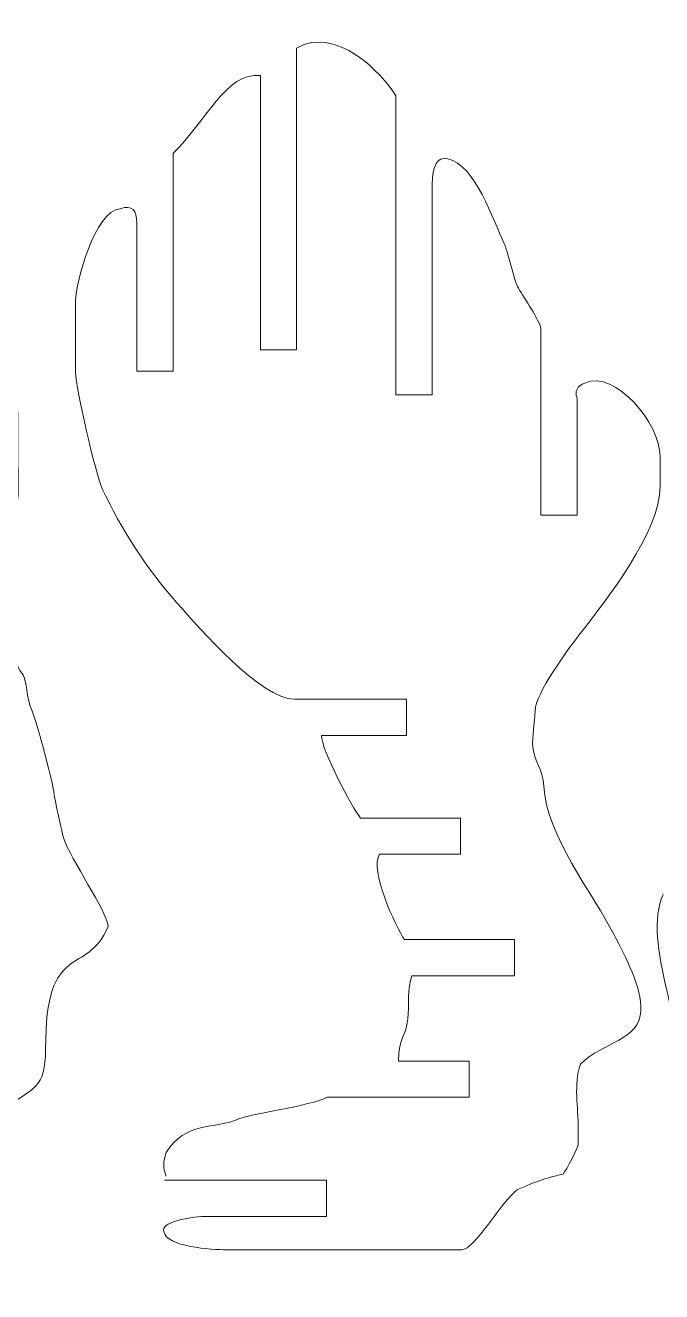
# Model space of a CAD drawing. Header units: inches. Extents: x -250 to 251, y -166 to 168.
# Drawn here: x -87 to -36.8, y 63.8 to 163.8 of the extents above; entities that cross this region are included whole.
import ezdxf

# ---------------------------------------------------------------- set-up
doc = ezdxf.new("R2010")
doc.units = ezdxf.units.IN
doc.header["$MEASUREMENT"] = 0
doc.layers.add('Layer 1', color=7, linetype='Continuous')

msp = doc.modelspace()

# ---------------------------------------------------------------- linework, layer by layer
at = {"layer": 'Layer 1', "color": 1, "lineweight": 9}
for points in [[(-65.58, 162.016), (-62.498, 163.806), (-58.849, 160.047), (-57.746, 158.243)], [(-75.334, 153.718), (-72.771, 156.124), (-71.132, 160.184), (-68.44, 159.837)], [(-53.66, 153.264), (-54.468, 153.44), (-54.876, 152.761), (-54.886, 151.228)], [(-42.85, 135.561), (-43.452, 135.316), (-43.653, 134.926), (-43.452, 134.391)], [(-60.531, 101.21), (-61.252, 102.124), (-63.624, 106.592), (-63.624, 107.738)], [(-57.071, 91.616), (-57.767, 92.592), (-59.867, 97.175), (-59.029, 98.351)], [(-44.552, 73.091), (-45.556, 72.902), (-46.755, 72.499), (-48.149, 71.882)], [(-76.051, 68.553), (-76.37, 69.255), (-74.173, 69.722), (-72.831, 69.756)]]:
    msp.add_open_spline(points, degree=3, dxfattribs=at)
for points, knots in [([(-65.58, 162.016), (-65.58, 162.016), (-65.58, 138.185), (-65.58, 138.185), (-65.58, 138.185), (-65.58, 138.185), (-68.44, 138.185), (-68.44, 138.185), (-68.44, 138.185), (-68.44, 138.185), (-68.44, 159.837), (-68.44, 159.837)], [0, 0, 0, 0, 0.333333, 0.333333, 0.333333, 0.333333, 0.666667, 0.666667, 0.666667, 0.666667, 1, 1, 1, 1]), ([(-54.886, 151.228), (-54.886, 151.228), (-54.886, 134.624), (-54.886, 134.624), (-54.886, 134.624), (-54.886, 134.624), (-57.746, 134.624), (-57.746, 134.624), (-57.746, 134.624), (-57.746, 134.624), (-57.746, 158.244), (-57.746, 158.244)], [0, 0, 0, 0, 0.333333, 0.333333, 0.333333, 0.333333, 0.666667, 0.666667, 0.666667, 0.666667, 1, 1, 1, 1]), ([(-75.334, 153.718), (-75.334, 153.718), (-75.334, 136.504), (-75.334, 136.504), (-75.334, 136.504), (-75.334, 136.504), (-78.194, 136.504), (-78.194, 136.504), (-78.194, 136.504), (-78.194, 136.504), (-78.194, 148.167), (-78.194, 148.167)], [0, 0, 0, 0, 0.333333, 0.333333, 0.333333, 0.333333, 0.666667, 0.666667, 0.666667, 0.666667, 1, 1, 1, 1]), ([(-53.66, 153.264), (-51.465, 152.801), (-50.092, 148.422), (-49.218, 146.625), (-49.218, 146.625), (-48.945, 146.065), (-48.455, 143.703), (-48.075, 143.051), (-48.075, 143.051), (-47.616, 142.262), (-46.406, 140.507), (-46.312, 139.863)], [0, 0, 0, 0, 0.333333, 0.333333, 0.333333, 0.333333, 0.666667, 0.666667, 0.666667, 0.666667, 1, 1, 1, 1]), ([(-65.752, 110.598), (-68.396, 110.588), (-73.199, 116.132), (-75.027, 118.199), (-75.027, 118.199), (-77.496, 120.991), (-79.408, 124.008), (-80.918, 127.22), (-80.918, 127.22), (-81.434, 128.318), (-83.024, 135.162), (-83.024, 136.412), (-83.024, 136.412), (-83.024, 136.412), (-83.024, 142.029), (-83.024, 142.029), (-83.024, 142.029), (-83.024, 143.537), (-81.515, 149.129), (-79.505, 149.327), (-79.505, 149.327), (-78.545, 149.635), (-78.194, 149.249), (-78.194, 148.167)], [0, 0, 0, 0, 0.166667, 0.166667, 0.166667, 0.166667, 0.333333, 0.333333, 0.333333, 0.333333, 0.5, 0.5, 0.5, 0.5, 0.666667, 0.666667, 0.666667, 0.666667, 0.833333, 0.833333, 0.833333, 0.833333, 1, 1, 1, 1]), ([(-94.671, 143.384), (-92.843, 143.729), (-90.843, 142.097), (-89.773, 140.49), (-89.773, 140.49), (-89.208, 139.642), (-87.606, 136.412), (-87.606, 135.554), (-87.606, 135.554), (-87.606, 135.554), (-87.556, 126.696), (-87.556, 126.696), (-87.556, 126.696), (-87.556, 126.696), (-87.947, 123.468), (-87.947, 123.468), (-87.947, 123.468), (-87.947, 123.468), (-87.947, 120.064), (-87.947, 120.064), (-87.947, 120.064), (-87.947, 119.759), (-87.613, 113.274), (-87.607, 113.255), (-87.607, 113.255), (-87.36, 112.443), (-87.149, 113.011), (-86.912, 111.553), (-86.912, 111.553), (-86.827, 111.025), (-86.759, 110.324), (-86.528, 109.851), (-86.528, 109.851), (-86.321, 109.428), (-85.622, 106.973), (-85.499, 106.447), (-85.499, 106.447), (-85.308, 105.628), (-84.716, 103.541), (-84.711, 103.042), (-84.711, 103.042), (-84.71, 102.983), (-84.036, 99.787), (-83.986, 99.638), (-83.986, 99.638), (-83.433, 97.992), (-80.545, 93.811), (-80.457, 92.659), (-80.457, 92.659), (-82.125, 88.591), (-85.42, 91.713), (-85.393, 82.957), (-85.393, 82.957), (-85.384, 79.844), (-86.498, 79.832), (-88.287, 78.527)], [0, 0, 0, 0, 0.071429, 0.071429, 0.071429, 0.071429, 0.142857, 0.142857, 0.142857, 0.142857, 0.214286, 0.214286, 0.214286, 0.214286, 0.285714, 0.285714, 0.285714, 0.285714, 0.357143, 0.357143, 0.357143, 0.357143, 0.428571, 0.428571, 0.428571, 0.428571, 0.5, 0.5, 0.5, 0.5, 0.571429, 0.571429, 0.571429, 0.571429, 0.642857, 0.642857, 0.642857, 0.642857, 0.714286, 0.714286, 0.714286, 0.714286, 0.785714, 0.785714, 0.785714, 0.785714, 0.857143, 0.857143, 0.857143, 0.857143, 0.928571, 0.928571, 0.928571, 0.928571, 1, 1, 1, 1]), ([(-43.452, 134.391), (-43.452, 134.391), (-43.452, 125.129), (-43.452, 125.129), (-43.452, 125.129), (-43.452, 125.129), (-46.312, 125.129), (-46.312, 125.129), (-46.312, 125.129), (-46.312, 125.129), (-46.312, 139.863), (-46.312, 139.863)], [0, 0, 0, 0, 0.333333, 0.333333, 0.333333, 0.333333, 0.666667, 0.666667, 0.666667, 0.666667, 1, 1, 1, 1]), ([(-42.85, 135.561), (-40.402, 136.646), (-36.892, 132.323), (-36.892, 129.774), (-36.892, 129.774), (-36.892, 129.774), (-36.892, 127.391), (-36.892, 127.391), (-36.892, 127.391), (-36.892, 123.851), (-41.071, 118.491), (-43.303, 115.646), (-43.303, 115.646), (-44.213, 114.485), (-46.749, 110.99), (-46.767, 109.688), (-46.767, 109.688), (-46.781, 108.673), (-47.027, 107.676), (-46.941, 106.794), (-46.941, 106.794), (-46.824, 105.6), (-46.14, 105.092), (-46.078, 103.73), (-46.078, 103.73), (-45.903, 99.933), (-42.169, 95.173), (-40.524, 91.985), (-40.524, 91.985), (-39.662, 90.316), (-38.324, 87.805), (-38.407, 86.028), (-38.407, 86.028), (-38.52, 83.6), (-41.362, 83.6), (-43.19, 81.772), (-43.19, 81.772), (-43.727, 80.118), (-43.36, 78.44), (-43.36, 76.666), (-43.36, 76.666), (-43.36, 76.666), (-43.36, 75.474), (-43.36, 75.474), (-43.36, 75.474), (-43.36, 75.179), (-44.313, 73.394), (-44.552, 73.091)], [0, 0, 0, 0, 0.083333, 0.083333, 0.083333, 0.083333, 0.166667, 0.166667, 0.166667, 0.166667, 0.25, 0.25, 0.25, 0.25, 0.333333, 0.333333, 0.333333, 0.333333, 0.416667, 0.416667, 0.416667, 0.416667, 0.5, 0.5, 0.5, 0.5, 0.583333, 0.583333, 0.583333, 0.583333, 0.666667, 0.666667, 0.666667, 0.666667, 0.75, 0.75, 0.75, 0.75, 0.833333, 0.833333, 0.833333, 0.833333, 0.916667, 0.916667, 0.916667, 0.916667, 1, 1, 1, 1]), ([(-65.752, 110.598), (-65.752, 110.598), (-56.899, 110.598), (-56.899, 110.598), (-56.899, 110.598), (-56.899, 110.598), (-56.899, 107.738), (-56.899, 107.738), (-56.899, 107.738), (-56.899, 107.738), (-63.624, 107.738), (-63.624, 107.738)], [0, 0, 0, 0, 0.333333, 0.333333, 0.333333, 0.333333, 0.666667, 0.666667, 0.666667, 0.666667, 1, 1, 1, 1]), ([(-60.531, 101.21), (-60.531, 101.21), (-52.645, 101.21), (-52.645, 101.21), (-52.645, 101.21), (-52.645, 101.21), (-52.645, 98.351), (-52.645, 98.351), (-52.645, 98.351), (-52.645, 98.351), (-59.029, 98.351), (-59.029, 98.351)], [0, 0, 0, 0, 0.333333, 0.333333, 0.333333, 0.333333, 0.666667, 0.666667, 0.666667, 0.666667, 1, 1, 1, 1]), ([(-27.621, 66.259), (-27.712, 65.652), (-28.235, 65.436), (-28.901, 65.436), (-28.901, 65.436), (-28.901, 65.436), (-29.241, 65.436), (-29.241, 65.436), (-29.241, 65.436), (-31.18, 65.436), (-33.362, 70.934), (-33.503, 72.415), (-33.503, 72.415), (-33.667, 74.141), (-34.178, 74.872), (-34.178, 76.16), (-34.178, 76.16), (-34.179, 78.263), (-34.859, 78.372), (-34.859, 79.905), (-34.859, 79.905), (-34.858, 84.047), (-38.369, 91.491), (-36.657, 95.173)], [0, 0, 0, 0, 0.166667, 0.166667, 0.166667, 0.166667, 0.333333, 0.333333, 0.333333, 0.333333, 0.5, 0.5, 0.5, 0.5, 0.666667, 0.666667, 0.666667, 0.666667, 0.833333, 0.833333, 0.833333, 0.833333, 1, 1, 1, 1]), ([(-57.071, 91.616), (-57.071, 91.616), (-48.392, 91.616), (-48.392, 91.616), (-48.392, 91.616), (-48.392, 91.616), (-48.392, 88.756), (-48.392, 88.756), (-48.392, 88.756), (-48.392, 88.756), (-56.489, 88.756), (-56.489, 88.756)], [0, 0, 0, 0, 0.333333, 0.333333, 0.333333, 0.333333, 0.666667, 0.666667, 0.666667, 0.666667, 1, 1, 1, 1]), ([(-57.539, 82.021), (-57.539, 83.964), (-56.937, 83.933), (-56.803, 85.347), (-56.803, 85.347), (-56.707, 86.352), (-56.851, 87.824), (-56.489, 88.756)], [0, 0, 0, 0, 0.5, 0.5, 0.5, 0.5, 1, 1, 1, 1]), ([(-57.539, 82.021), (-57.539, 82.021), (-51.953, 82.021), (-51.953, 82.021), (-51.953, 82.021), (-51.953, 82.021), (-51.953, 79.161), (-51.953, 79.161), (-51.953, 79.161), (-51.953, 79.161), (-63.136, 79.161), (-63.136, 79.161)], [0, 0, 0, 0, 0.333333, 0.333333, 0.333333, 0.333333, 0.666667, 0.666667, 0.666667, 0.666667, 1, 1, 1, 1]), ([(-75.874, 72.921), (-76.159, 73.655), (-76.112, 74.059), (-75.874, 74.794), (-75.874, 74.794), (-74.353, 77.279), (-72.107, 76.599), (-70.086, 77.476), (-70.086, 77.476), (-69.281, 77.826), (-64.531, 78.48), (-63.136, 79.161)], [0, 0, 0, 0, 0.333333, 0.333333, 0.333333, 0.333333, 0.666667, 0.666667, 0.666667, 0.666667, 1, 1, 1, 1]), ([(-127.521, 73.748), (-122.435, 73.238), (-110.554, 67.763), (-107.11, 66.681), (-107.11, 66.681), (-103.592, 65.576), (-99.597, 63.835), (-96.045, 62.576), (-96.045, 62.576), (-94.41, 61.997), (-86.714, 60.358), (-84.981, 60.358), (-84.981, 60.358), (-84.981, 60.358), (-83.959, 60.358), (-83.959, 60.358), (-83.959, 60.358), (-83.005, 60.358), (-81.172, 60.882), (-80.214, 61.028), (-80.214, 61.028), (-79.674, 61.11), (-78.885, 60.968), (-78.342, 61.05), (-78.342, 61.05), (-77.523, 61.172), (-77.01, 61.65), (-76.469, 61.732), (-76.469, 61.732), (-75.773, 61.839), (-73.582, 61.719), (-72.724, 61.72), (-72.724, 61.72), (-70.825, 61.721), (-70.465, 61.061), (-68.979, 61.037), (-68.979, 61.037), (-65.255, 60.978), (-57.122, 57.056), (-54.236, 54.715)], [0, 0, 0, 0, 0.1, 0.1, 0.1, 0.1, 0.2, 0.2, 0.2, 0.2, 0.3, 0.3, 0.3, 0.3, 0.4, 0.4, 0.4, 0.4, 0.5, 0.5, 0.5, 0.5, 0.6, 0.6, 0.6, 0.6, 0.7, 0.7, 0.7, 0.7, 0.8, 0.8, 0.8, 0.8, 0.9, 0.9, 0.9, 0.9, 1, 1, 1, 1]), ([(-75.997, 72.615), (-75.997, 72.615), (-63.23, 72.615), (-63.23, 72.615), (-63.23, 72.615), (-63.23, 72.615), (-63.23, 69.756), (-63.23, 69.756), (-63.23, 69.756), (-63.23, 69.756), (-72.831, 69.756), (-72.831, 69.756)], [0, 0, 0, 0, 0.333333, 0.333333, 0.333333, 0.333333, 0.666667, 0.666667, 0.666667, 0.666667, 1, 1, 1, 1]), ([(-48.149, 71.882), (-49.412, 70.961), (-51.518, 67.12), (-52.575, 67.12), (-52.575, 67.12), (-52.575, 67.12), (-71.13, 67.12), (-71.13, 67.12), (-71.13, 67.12), (-72.241, 67.12), (-75.934, 67.365), (-76.051, 68.553)], [0, 0, 0, 0, 0.333333, 0.333333, 0.333333, 0.333333, 0.666667, 0.666667, 0.666667, 0.666667, 1, 1, 1, 1])]:
    msp.add_open_spline(points, degree=3, knots=knots, dxfattribs=at)

doc.saveas('drawing.dxf')
